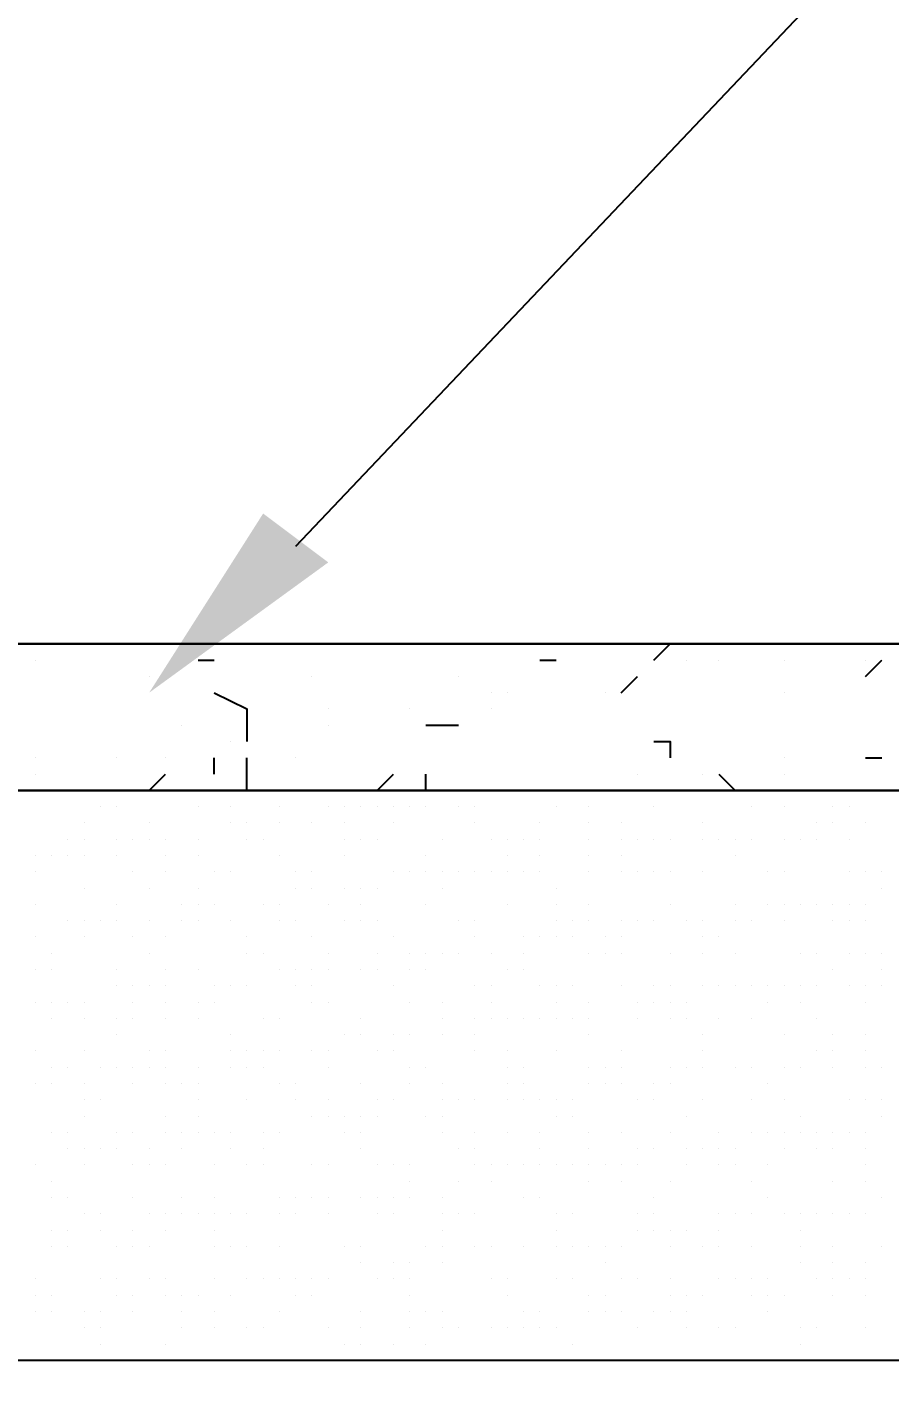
# Model space of a CAD drawing. Header units: metres. Extents: x -941 to 1333, y -28 to 1490.
# Drawn here: x 1025.864 to 1026.605, y 404.754 to 405.917 of the extents above; entities that cross this region are included whole.
import ezdxf

# ---------------------------------------------------------------- set-up
doc = ezdxf.new("R2010")
doc.units = ezdxf.units.M
doc.layers.add('BLK_6_HT_OF_BLDG', color=5, linetype='Continuous')
doc.styles.add('style2A', font='swissc.ttf')
doc.dimstyles.get("Standard").update_dxf_attribs({"dimtxt": 0.4, "dimasz": 0.18, "dimexe": 0.18, "dimexo": 0.0625, "dimgap": 0, "dimtad": 0, "dimzin": 0, "dimdsep": 46, "dimtxsty": 'style2A', "dimcen": 0.09, "dimse1": 1, "dimse2": 1, "dimadec": 0, "dimazin": 0, "dimtfac": 1, "dimtofl": 0, "dimtmove": 0, "dimatfit": 3, "dimfxl": 0, "dimtolj": 1, "dimtzin": 0, "dimarcsym": 0})

# ---------------------------------------------------------------- blocks, each defined once
blk = doc.blocks.new('*D884')
at = {"layer": 'BLK_6_HT_OF_BLDG', "color": 0, "lineweight": -2}
for p, q in [((1025.7971, 418.3175), (1025.7971, 412.4705)), ((1025.7971, 405.5677), (1025.7971, 411.4147))]:
    blk.add_line(p, q, dxfattribs=at)
at = {"layer": 'BLK_6_HT_OF_BLDG', "color": 0}
for points in [[(1025.7671, 418.3175), (1025.8271, 418.3175), (1025.7971, 418.4975)], [(1025.7671, 405.5677), (1025.8271, 405.5677), (1025.7971, 405.3877)]]:
    blk.add_solid(points, dxfattribs=at)
at = {"layer": 'Defpoints', "color": 0}
for p in [(1025.7171, 418.4975), (1025.7171, 405.3877), (1025.7971, 405.3877)]:
    blk.add_point(p, dxfattribs=at)
at = {"layer": 'BLK_6_HT_OF_BLDG', "color": 0, "insert": (1025.7971, 411.9426), "char_height": 0.4, "attachment_point": 5, "rotation": 90, "style": 'style2A'}
blk.add_mtext('\\A1;13.11', dxfattribs=at)

msp = doc.modelspace()

# ---------------------------------------------------------------- linework, layer by layer
at = {"lineweight": 25}
for points in [[(1027.86951, 404.5491), (1027.86951, 404.77272), (1027.86951, 405.38769), (1027.86951, 406.38001), (1028.09313, 406.38001), (1028.09313, 405.38769), (1028.09313, 404.77272), (1023.32718, 404.77272), (1023.32718, 405.38769), (1023.32718, 406.38001), (1023.32718, 417.58908)], [(1026.09451, 405.47154), (1027.67384, 407.13474), (1028.51242, 407.13474)], [(1023.32718, 405.38769), (1028.09313, 405.38769), (1023.5508, 405.38769), (1023.5508, 405.2619), (1027.86951, 405.2619), (1023.5508, 405.2619)], [(1025.88486, 405.38769), (1025.88486, 405.38769)], [(1026.31813, 405.38769), (1026.31813, 405.38769)], [(1026.40199, 405.37371), (1026.41596, 405.38769)], [(1025.87089, 405.37371), (1025.87089, 405.37371)], [(1026.01065, 405.37371), (1026.02463, 405.37371)], [(1026.30415, 405.37371), (1026.31813, 405.37371)], [(1026.42994, 405.37371), (1026.42994, 405.37371)], [(1026.45789, 405.37371), (1026.45789, 405.37371)], [(1026.5138, 405.37371), (1026.5138, 405.37371)], [(1026.5138, 405.37371), (1026.5138, 405.37371)], [(1026.58368, 405.35973), (1026.59766, 405.37371)], [(1026.58368, 405.37371), (1026.58368, 405.37371)], [(1026.59766, 405.37371), (1026.59766, 405.37371)], [(1025.96872, 405.35973), (1025.96872, 405.35973)], [(1026.10848, 405.35973), (1026.10848, 405.35973)], [(1026.23427, 405.35973), (1026.23427, 405.35973)], [(1026.37404, 405.34576), (1026.38801, 405.35973)], [(1026.38801, 405.35973), (1026.38801, 405.35973)], [(1026.02463, 405.34576), (1026.05258, 405.33178), (1026.05258, 405.30383)], [(1026.26222, 405.34576), (1026.26222, 405.34576)], [(1026.2762, 405.34576), (1026.2762, 405.34576)], [(1026.36006, 405.34576), (1026.36006, 405.34576)], [(1026.37404, 405.34576), (1026.37404, 405.34576)], [(1026.5138, 405.34576), (1026.5138, 405.34576)], [(1026.12246, 405.33178), (1026.12246, 405.33178)], [(1026.19234, 405.33178), (1026.19234, 405.33178)], [(1026.26222, 405.33178), (1026.26222, 405.33178)], [(1025.99667, 405.3178), (1025.99667, 405.3178)], [(1026.12246, 405.3178), (1026.12246, 405.3178)], [(1026.20632, 405.3178), (1026.23427, 405.3178)], [(1026.0386, 405.30383), (1026.0386, 405.30383)], [(1026.40199, 405.30383), (1026.41596, 405.30383), (1026.41596, 405.28985)], [(1025.87089, 405.28985), (1025.87089, 405.28985)], [(1025.87089, 405.28985), (1025.87089, 405.28985)], [(1025.94077, 405.28985), (1025.94077, 405.28985)], [(1025.9827, 405.28985), (1025.9827, 405.28985)], [(1026.02463, 405.27587), (1026.02463, 405.28985)], [(1026.05258, 405.2619), (1026.05258, 405.28985)], [(1026.09451, 405.28985), (1026.09451, 405.28985)], [(1026.5138, 405.28985), (1026.5138, 405.28985)], [(1026.58368, 405.28985), (1026.59766, 405.28985)], [(1025.87089, 405.27587), (1025.87089, 405.27587)], [(1025.94077, 405.2619), (1025.96872, 405.2619), (1025.9827, 405.27587)], [(1026.16439, 405.2619), (1026.17837, 405.27587)], [(1026.20632, 405.2619), (1026.20632, 405.27587)], [(1026.38801, 405.27587), (1026.38801, 405.27587)], [(1026.44392, 405.27587), (1026.44392, 405.27587)], [(1026.45789, 405.27587), (1026.47187, 405.2619)], [(1026.5138, 405.27587), (1026.5138, 405.27587)], [(1025.87089, 405.2619), (1025.87089, 405.2619)], [(1025.94077, 405.2619), (1025.94077, 405.2619)], [(1025.99667, 405.2619), (1025.99667, 405.2619)], [(1026.01065, 405.2619), (1026.01065, 405.2619)], [(1026.06655, 405.2619), (1026.06655, 405.2619)], [(1026.13644, 405.2619), (1026.13644, 405.2619)], [(1026.20632, 405.2619), (1026.20632, 405.2619)], [(1026.2203, 405.2619), (1026.2203, 405.2619)], [(1026.24825, 405.2619), (1026.24825, 405.2619)], [(1026.26222, 405.2619), (1026.26222, 405.2619)], [(1026.2762, 405.2619), (1026.2762, 405.2619)], [(1026.2762, 405.2619), (1026.2762, 405.2619)], [(1026.34608, 405.2619), (1026.34608, 405.2619)], [(1026.41596, 405.2619), (1026.41596, 405.2619)], [(1026.42994, 405.2619), (1026.42994, 405.2619)], [(1026.52778, 405.2619), (1026.52778, 405.2619)], [(1025.92679, 405.24792), (1025.92679, 405.24792)], [(1025.92679, 405.24792), (1025.92679, 405.24792)], [(1025.94077, 405.24792), (1025.94077, 405.24792)], [(1026.01065, 405.24792), (1026.01065, 405.24792)], [(1026.0386, 405.24792), (1026.0386, 405.24792)], [(1026.08053, 405.24792), (1026.08053, 405.24792)], [(1026.12246, 405.24792), (1026.12246, 405.24792)], [(1026.13644, 405.24792), (1026.13644, 405.24792)], [(1026.15041, 405.24792), (1026.15041, 405.24792)], [(1026.16439, 405.24792), (1026.16439, 405.24792)], [(1026.17837, 405.24792), (1026.17837, 405.24792)], [(1026.19234, 405.24792), (1026.19234, 405.24792)], [(1026.20632, 405.24792), (1026.20632, 405.24792)], [(1026.23427, 405.24792), (1026.23427, 405.24792)], [(1026.24825, 405.24792), (1026.24825, 405.24792)], [(1026.31813, 405.24792), (1026.31813, 405.24792)], [(1026.34608, 405.24792), (1026.34608, 405.24792)], [(1026.40199, 405.24792), (1026.40199, 405.24792)], [(1026.48585, 405.24792), (1026.48585, 405.24792)], [(1026.5138, 405.24792), (1026.5138, 405.24792)], [(1026.55573, 405.24792), (1026.55573, 405.24792)], [(1026.56971, 405.24792), (1026.56971, 405.24792)], [(1025.91281, 405.23395), (1025.91281, 405.23395)], [(1025.96872, 405.23395), (1025.96872, 405.23395)], [(1026.0386, 405.23395), (1026.0386, 405.23395)], [(1026.0386, 405.23395), (1026.0386, 405.23395)], [(1026.05258, 405.23395), (1026.05258, 405.23395)], [(1026.08053, 405.23395), (1026.08053, 405.23395)], [(1026.10848, 405.23395), (1026.10848, 405.23395)], [(1026.10848, 405.23395), (1026.10848, 405.23395)], [(1026.13644, 405.23395), (1026.13644, 405.23395)], [(1026.17837, 405.23395), (1026.17837, 405.23395)], [(1026.24825, 405.23395), (1026.24825, 405.23395)], [(1026.30415, 405.23395), (1026.30415, 405.23395)], [(1026.34608, 405.23395), (1026.34608, 405.23395)], [(1026.37404, 405.23395), (1026.37404, 405.23395)], [(1026.44392, 405.23395), (1026.44392, 405.23395)], [(1026.44392, 405.23395), (1026.44392, 405.23395)], [(1026.54175, 405.23395), (1026.54175, 405.23395)], [(1026.54175, 405.23395), (1026.54175, 405.23395)], [(1026.55573, 405.23395), (1026.55573, 405.23395)], [(1026.55573, 405.23395), (1026.55573, 405.23395)], [(1026.58368, 405.23395), (1026.58368, 405.23395)], [(1025.89884, 405.21997), (1025.89884, 405.21997)], [(1025.91281, 405.21997), (1025.91281, 405.21997)], [(1025.94077, 405.21997), (1025.94077, 405.21997)], [(1025.95474, 405.21997), (1025.95474, 405.21997)], [(1025.96872, 405.21997), (1025.96872, 405.21997)], [(1025.9827, 405.21997), (1025.9827, 405.21997)], [(1025.9827, 405.21997), (1025.9827, 405.21997)], [(1026.01065, 405.21997), (1026.01065, 405.21997)], [(1026.05258, 405.21997), (1026.05258, 405.21997)], [(1026.06655, 405.21997), (1026.06655, 405.21997)], [(1026.06655, 405.21997), (1026.06655, 405.21997)], [(1026.13644, 405.21997), (1026.13644, 405.21997)], [(1026.15041, 405.21997), (1026.15041, 405.21997)], [(1026.16439, 405.21997), (1026.16439, 405.21997)], [(1026.2203, 405.21997), (1026.2203, 405.21997)], [(1026.26222, 405.21997), (1026.26222, 405.21997)], [(1026.2762, 405.21997), (1026.2762, 405.21997)], [(1026.29018, 405.21997), (1026.29018, 405.21997)], [(1026.30415, 405.21997), (1026.30415, 405.21997)], [(1026.34608, 405.21997), (1026.34608, 405.21997)], [(1026.37404, 405.21997), (1026.37404, 405.21997)], [(1026.37404, 405.21997), (1026.37404, 405.21997)], [(1026.38801, 405.21997), (1026.38801, 405.21997)], [(1026.40199, 405.21997), (1026.40199, 405.21997)], [(1026.41596, 405.21997), (1026.41596, 405.21997)], [(1026.41596, 405.21997), (1026.41596, 405.21997)], [(1026.44392, 405.21997), (1026.44392, 405.21997)], [(1026.45789, 405.21997), (1026.45789, 405.21997)], [(1026.47187, 405.21997), (1026.47187, 405.21997)], [(1026.47187, 405.21997), (1026.47187, 405.21997)], [(1026.47187, 405.21997), (1026.47187, 405.21997)], [(1026.48585, 405.21997), (1026.48585, 405.21997)], [(1026.5138, 405.21997), (1026.5138, 405.21997)], [(1026.52778, 405.21997), (1026.52778, 405.21997)], [(1026.54175, 405.21997), (1026.54175, 405.21997)], [(1026.54175, 405.21997), (1026.54175, 405.21997)], [(1026.56971, 405.21997), (1026.56971, 405.21997)], [(1025.87089, 405.20599), (1025.87089, 405.20599)], [(1025.87089, 405.20599), (1025.87089, 405.20599)], [(1025.88486, 405.20599), (1025.88486, 405.20599)], [(1025.89884, 405.20599), (1025.89884, 405.20599)], [(1025.91281, 405.20599), (1025.91281, 405.20599)], [(1025.94077, 405.20599), (1025.94077, 405.20599)], [(1025.9827, 405.20599), (1025.9827, 405.20599)], [(1026.01065, 405.20599), (1026.01065, 405.20599)], [(1026.08053, 405.20599), (1026.08053, 405.20599)], [(1026.13644, 405.20599), (1026.13644, 405.20599)], [(1026.20632, 405.20599), (1026.20632, 405.20599)], [(1026.2762, 405.20599), (1026.2762, 405.20599)], [(1026.30415, 405.20599), (1026.30415, 405.20599)], [(1026.34608, 405.20599), (1026.34608, 405.20599)], [(1026.37404, 405.20599), (1026.37404, 405.20599)], [(1026.47187, 405.20599), (1026.47187, 405.20599)], [(1025.87089, 405.19202), (1025.87089, 405.19202)], [(1025.95474, 405.19202), (1025.95474, 405.19202)], [(1025.9827, 405.19202), (1025.9827, 405.19202)], [(1026.02463, 405.19202), (1026.02463, 405.19202)], [(1026.0386, 405.19202), (1026.0386, 405.19202)], [(1026.09451, 405.19202), (1026.09451, 405.19202)], [(1026.10848, 405.19202), (1026.10848, 405.19202)], [(1026.10848, 405.19202), (1026.10848, 405.19202)], [(1026.17837, 405.19202), (1026.17837, 405.19202)], [(1026.19234, 405.19202), (1026.19234, 405.19202)], [(1026.19234, 405.19202), (1026.19234, 405.19202)], [(1026.20632, 405.19202), (1026.20632, 405.19202)], [(1026.2203, 405.19202), (1026.2203, 405.19202)], [(1026.23427, 405.19202), (1026.23427, 405.19202)], [(1026.24825, 405.19202), (1026.24825, 405.19202)], [(1026.26222, 405.19202), (1026.26222, 405.19202)], [(1026.2762, 405.19202), (1026.2762, 405.19202)], [(1026.29018, 405.19202), (1026.29018, 405.19202)], [(1026.29018, 405.19202), (1026.29018, 405.19202)], [(1026.30415, 405.19202), (1026.30415, 405.19202)], [(1026.34608, 405.19202), (1026.34608, 405.19202)], [(1026.37404, 405.19202), (1026.37404, 405.19202)], [(1026.38801, 405.19202), (1026.38801, 405.19202)], [(1026.40199, 405.19202), (1026.40199, 405.19202)], [(1026.41596, 405.19202), (1026.41596, 405.19202)], [(1026.44392, 405.19202), (1026.44392, 405.19202)], [(1026.49982, 405.19202), (1026.49982, 405.19202)], [(1026.49982, 405.19202), (1026.49982, 405.19202)], [(1026.5138, 405.19202), (1026.5138, 405.19202)], [(1026.56971, 405.19202), (1026.56971, 405.19202)], [(1026.58368, 405.19202), (1026.58368, 405.19202)], [(1026.59766, 405.19202), (1026.59766, 405.19202)], [(1025.91281, 405.17804), (1025.91281, 405.17804)], [(1025.91281, 405.17804), (1025.91281, 405.17804)], [(1025.96872, 405.17804), (1025.96872, 405.17804)], [(1026.01065, 405.17804), (1026.01065, 405.17804)], [(1026.09451, 405.17804), (1026.09451, 405.17804)], [(1026.10848, 405.17804), (1026.10848, 405.17804)], [(1026.13644, 405.17804), (1026.13644, 405.17804)], [(1026.15041, 405.17804), (1026.15041, 405.17804)], [(1026.16439, 405.17804), (1026.16439, 405.17804)], [(1026.2203, 405.17804), (1026.2203, 405.17804)], [(1026.31813, 405.17804), (1026.31813, 405.17804)], [(1026.59766, 405.17804), (1026.59766, 405.17804)], [(1025.87089, 405.16406), (1025.87089, 405.16406)], [(1025.94077, 405.16406), (1025.94077, 405.16406)], [(1025.99667, 405.16406), (1025.99667, 405.16406)], [(1026.01065, 405.16406), (1026.01065, 405.16406)], [(1026.01065, 405.16406), (1026.01065, 405.16406)], [(1026.02463, 405.16406), (1026.02463, 405.16406)], [(1026.06655, 405.16406), (1026.06655, 405.16406)], [(1026.08053, 405.16406), (1026.08053, 405.16406)], [(1026.08053, 405.16406), (1026.08053, 405.16406)], [(1026.12246, 405.16406), (1026.12246, 405.16406)], [(1026.15041, 405.16406), (1026.15041, 405.16406)], [(1026.20632, 405.16406), (1026.20632, 405.16406)], [(1026.2762, 405.16406), (1026.2762, 405.16406)], [(1026.31813, 405.16406), (1026.31813, 405.16406)], [(1026.34608, 405.16406), (1026.34608, 405.16406)], [(1026.41596, 405.16406), (1026.41596, 405.16406)], [(1026.41596, 405.16406), (1026.41596, 405.16406)], [(1026.47187, 405.16406), (1026.47187, 405.16406)], [(1026.47187, 405.16406), (1026.47187, 405.16406)], [(1026.49982, 405.16406), (1026.49982, 405.16406)], [(1026.5138, 405.16406), (1026.5138, 405.16406)], [(1026.52778, 405.16406), (1026.52778, 405.16406)], [(1026.52778, 405.16406), (1026.52778, 405.16406)], [(1026.54175, 405.16406), (1026.54175, 405.16406)], [(1026.55573, 405.16406), (1026.55573, 405.16406)], [(1026.56971, 405.16406), (1026.56971, 405.16406)], [(1026.58368, 405.16406), (1026.58368, 405.16406)], [(1025.89884, 405.15009), (1025.89884, 405.15009)], [(1025.91281, 405.15009), (1025.91281, 405.15009)], [(1025.92679, 405.15009), (1025.92679, 405.15009)], [(1025.92679, 405.15009), (1025.92679, 405.15009)], [(1025.94077, 405.15009), (1025.94077, 405.15009)], [(1025.94077, 405.15009), (1025.94077, 405.15009)], [(1025.96872, 405.15009), (1025.96872, 405.15009)], [(1025.99667, 405.15009), (1025.99667, 405.15009)], [(1026.01065, 405.15009), (1026.01065, 405.15009)], [(1026.0386, 405.15009), (1026.0386, 405.15009)], [(1026.08053, 405.15009), (1026.08053, 405.15009)], [(1026.09451, 405.15009), (1026.09451, 405.15009)], [(1026.13644, 405.15009), (1026.13644, 405.15009)], [(1026.15041, 405.15009), (1026.15041, 405.15009)], [(1026.16439, 405.15009), (1026.16439, 405.15009)], [(1026.23427, 405.15009), (1026.23427, 405.15009)], [(1026.24825, 405.15009), (1026.24825, 405.15009)], [(1026.24825, 405.15009), (1026.24825, 405.15009)], [(1026.31813, 405.15009), (1026.31813, 405.15009)], [(1026.33211, 405.15009), (1026.33211, 405.15009)], [(1026.34608, 405.15009), (1026.34608, 405.15009)], [(1026.37404, 405.15009), (1026.37404, 405.15009)], [(1026.38801, 405.15009), (1026.38801, 405.15009)], [(1026.40199, 405.15009), (1026.40199, 405.15009)], [(1026.40199, 405.15009), (1026.40199, 405.15009)], [(1026.42994, 405.15009), (1026.42994, 405.15009)], [(1026.44392, 405.15009), (1026.44392, 405.15009)], [(1026.44392, 405.15009), (1026.44392, 405.15009)], [(1026.47187, 405.15009), (1026.47187, 405.15009)], [(1026.48585, 405.15009), (1026.48585, 405.15009)], [(1026.5138, 405.15009), (1026.5138, 405.15009)], [(1026.55573, 405.15009), (1026.55573, 405.15009)], [(1026.56971, 405.15009), (1026.56971, 405.15009)], [(1026.58368, 405.15009), (1026.58368, 405.15009)], [(1025.87089, 405.13611), (1025.87089, 405.13611)], [(1025.91281, 405.13611), (1025.91281, 405.13611)], [(1025.95474, 405.13611), (1025.95474, 405.13611)], [(1025.9827, 405.13611), (1025.9827, 405.13611)], [(1026.05258, 405.13611), (1026.05258, 405.13611)], [(1026.10848, 405.13611), (1026.10848, 405.13611)], [(1026.17837, 405.13611), (1026.17837, 405.13611)], [(1026.24825, 405.13611), (1026.24825, 405.13611)], [(1026.29018, 405.13611), (1026.29018, 405.13611)], [(1026.30415, 405.13611), (1026.30415, 405.13611)], [(1026.31813, 405.13611), (1026.31813, 405.13611)], [(1026.33211, 405.13611), (1026.33211, 405.13611)], [(1026.36006, 405.13611), (1026.36006, 405.13611)], [(1026.37404, 405.13611), (1026.37404, 405.13611)], [(1026.44392, 405.13611), (1026.44392, 405.13611)], [(1026.45789, 405.13611), (1026.45789, 405.13611)], [(1025.88486, 405.12213), (1025.88486, 405.12213)], [(1025.96872, 405.12213), (1025.96872, 405.12213)], [(1025.96872, 405.12213), (1025.96872, 405.12213)], [(1026.05258, 405.12213), (1026.05258, 405.12213)], [(1026.06655, 405.12213), (1026.06655, 405.12213)], [(1026.12246, 405.12213), (1026.12246, 405.12213)], [(1026.16439, 405.12213), (1026.16439, 405.12213)], [(1026.16439, 405.12213), (1026.16439, 405.12213)], [(1026.19234, 405.12213), (1026.19234, 405.12213)], [(1026.20632, 405.12213), (1026.20632, 405.12213)], [(1026.2203, 405.12213), (1026.2203, 405.12213)], [(1026.23427, 405.12213), (1026.23427, 405.12213)], [(1026.26222, 405.12213), (1026.26222, 405.12213)], [(1026.26222, 405.12213), (1026.26222, 405.12213)], [(1026.29018, 405.12213), (1026.29018, 405.12213)], [(1026.34608, 405.12213), (1026.34608, 405.12213)], [(1026.36006, 405.12213), (1026.36006, 405.12213)], [(1026.37404, 405.12213), (1026.37404, 405.12213)], [(1026.41596, 405.12213), (1026.41596, 405.12213)], [(1026.44392, 405.12213), (1026.44392, 405.12213)], [(1026.47187, 405.12213), (1026.47187, 405.12213)], [(1026.47187, 405.12213), (1026.47187, 405.12213)], [(1026.52778, 405.12213), (1026.52778, 405.12213)], [(1026.54175, 405.12213), (1026.54175, 405.12213)], [(1026.56971, 405.12213), (1026.56971, 405.12213)], [(1026.58368, 405.12213), (1026.58368, 405.12213)], [(1026.59766, 405.12213), (1026.59766, 405.12213)], [(1025.87089, 405.10816), (1025.87089, 405.10816)], [(1025.88486, 405.10816), (1025.88486, 405.10816)], [(1025.94077, 405.10816), (1025.94077, 405.10816)], [(1025.9827, 405.10816), (1025.9827, 405.10816)], [(1026.01065, 405.10816), (1026.01065, 405.10816)], [(1026.08053, 405.10816), (1026.08053, 405.10816)], [(1026.09451, 405.10816), (1026.09451, 405.10816)], [(1026.09451, 405.10816), (1026.09451, 405.10816)], [(1026.10848, 405.10816), (1026.10848, 405.10816)], [(1026.12246, 405.10816), (1026.12246, 405.10816)], [(1026.15041, 405.10816), (1026.15041, 405.10816)], [(1026.16439, 405.10816), (1026.16439, 405.10816)], [(1026.19234, 405.10816), (1026.19234, 405.10816)], [(1026.20632, 405.10816), (1026.20632, 405.10816)], [(1026.2762, 405.10816), (1026.2762, 405.10816)], [(1026.29018, 405.10816), (1026.29018, 405.10816)], [(1026.55573, 405.10816), (1026.55573, 405.10816)], [(1026.59766, 405.10816), (1026.59766, 405.10816)], [(1025.94077, 405.09418), (1025.94077, 405.09418)], [(1025.95474, 405.09418), (1025.95474, 405.09418)], [(1025.96872, 405.09418), (1025.96872, 405.09418)], [(1025.9827, 405.09418), (1025.9827, 405.09418)], [(1026.02463, 405.09418), (1026.02463, 405.09418)], [(1026.02463, 405.09418), (1026.02463, 405.09418)], [(1026.0386, 405.09418), (1026.0386, 405.09418)], [(1026.05258, 405.09418), (1026.05258, 405.09418)], [(1026.05258, 405.09418), (1026.05258, 405.09418)], [(1026.09451, 405.09418), (1026.09451, 405.09418)], [(1026.09451, 405.09418), (1026.09451, 405.09418)], [(1026.10848, 405.09418), (1026.10848, 405.09418)], [(1026.17837, 405.09418), (1026.17837, 405.09418)], [(1026.17837, 405.09418), (1026.17837, 405.09418)], [(1026.24825, 405.09418), (1026.24825, 405.09418)], [(1026.26222, 405.09418), (1026.26222, 405.09418)], [(1026.30415, 405.09418), (1026.30415, 405.09418)], [(1026.31813, 405.09418), (1026.31813, 405.09418)], [(1026.33211, 405.09418), (1026.33211, 405.09418)], [(1026.37404, 405.09418), (1026.37404, 405.09418)], [(1026.40199, 405.09418), (1026.40199, 405.09418)], [(1026.41596, 405.09418), (1026.41596, 405.09418)], [(1026.44392, 405.09418), (1026.44392, 405.09418)], [(1026.45789, 405.09418), (1026.45789, 405.09418)], [(1026.47187, 405.09418), (1026.47187, 405.09418)], [(1026.48585, 405.09418), (1026.48585, 405.09418)], [(1026.49982, 405.09418), (1026.49982, 405.09418)], [(1026.49982, 405.09418), (1026.49982, 405.09418)], [(1026.5138, 405.09418), (1026.5138, 405.09418)], [(1026.52778, 405.09418), (1026.52778, 405.09418)], [(1026.54175, 405.09418), (1026.54175, 405.09418)], [(1026.56971, 405.09418), (1026.56971, 405.09418)], [(1026.58368, 405.09418), (1026.58368, 405.09418)], [(1026.59766, 405.09418), (1026.59766, 405.09418)], [(1025.87089, 405.0802), (1025.87089, 405.0802)], [(1025.88486, 405.0802), (1025.88486, 405.0802)], [(1025.89884, 405.0802), (1025.89884, 405.0802)], [(1025.91281, 405.0802), (1025.91281, 405.0802)], [(1025.91281, 405.0802), (1025.91281, 405.0802)], [(1025.91281, 405.0802), (1025.91281, 405.0802)], [(1025.95474, 405.0802), (1025.95474, 405.0802)], [(1025.9827, 405.0802), (1025.9827, 405.0802)], [(1026.01065, 405.0802), (1026.01065, 405.0802)], [(1026.02463, 405.0802), (1026.02463, 405.0802)], [(1026.10848, 405.0802), (1026.10848, 405.0802)], [(1026.12246, 405.0802), (1026.12246, 405.0802)], [(1026.19234, 405.0802), (1026.19234, 405.0802)], [(1026.2203, 405.0802), (1026.2203, 405.0802)], [(1026.26222, 405.0802), (1026.26222, 405.0802)], [(1026.31813, 405.0802), (1026.31813, 405.0802)], [(1026.34608, 405.0802), (1026.34608, 405.0802)], [(1026.34608, 405.0802), (1026.34608, 405.0802)], [(1026.38801, 405.0802), (1026.38801, 405.0802)], [(1026.40199, 405.0802), (1026.40199, 405.0802)], [(1026.41596, 405.0802), (1026.41596, 405.0802)], [(1026.41596, 405.0802), (1026.41596, 405.0802)], [(1026.42994, 405.0802), (1026.42994, 405.0802)], [(1026.49982, 405.0802), (1026.49982, 405.0802)], [(1026.52778, 405.0802), (1026.52778, 405.0802)], [(1026.58368, 405.0802), (1026.58368, 405.0802)], [(1025.88486, 405.06623), (1025.88486, 405.06623)], [(1025.91281, 405.06623), (1025.91281, 405.06623)], [(1025.94077, 405.06623), (1025.94077, 405.06623)], [(1025.95474, 405.06623), (1025.95474, 405.06623)], [(1025.9827, 405.06623), (1025.9827, 405.06623)], [(1026.01065, 405.06623), (1026.01065, 405.06623)], [(1026.06655, 405.06623), (1026.06655, 405.06623)], [(1026.08053, 405.06623), (1026.08053, 405.06623)], [(1026.15041, 405.06623), (1026.15041, 405.06623)], [(1026.15041, 405.06623), (1026.15041, 405.06623)], [(1026.2203, 405.06623), (1026.2203, 405.06623)], [(1026.2203, 405.06623), (1026.2203, 405.06623)], [(1026.24825, 405.06623), (1026.24825, 405.06623)], [(1026.26222, 405.06623), (1026.26222, 405.06623)], [(1026.2762, 405.06623), (1026.2762, 405.06623)], [(1026.29018, 405.06623), (1026.29018, 405.06623)], [(1026.30415, 405.06623), (1026.30415, 405.06623)], [(1026.31813, 405.06623), (1026.31813, 405.06623)], [(1026.33211, 405.06623), (1026.33211, 405.06623)], [(1026.34608, 405.06623), (1026.34608, 405.06623)], [(1026.38801, 405.06623), (1026.38801, 405.06623)], [(1026.41596, 405.06623), (1026.41596, 405.06623)], [(1026.42994, 405.06623), (1026.42994, 405.06623)], [(1026.45789, 405.06623), (1026.45789, 405.06623)], [(1026.48585, 405.06623), (1026.48585, 405.06623)], [(1026.54175, 405.06623), (1026.54175, 405.06623)], [(1026.54175, 405.06623), (1026.54175, 405.06623)], [(1025.94077, 405.05225), (1025.94077, 405.05225)], [(1026.0386, 405.05225), (1026.0386, 405.05225)], [(1026.13644, 405.05225), (1026.13644, 405.05225)], [(1026.15041, 405.05225), (1026.15041, 405.05225)], [(1026.15041, 405.05225), (1026.15041, 405.05225)], [(1026.17837, 405.05225), (1026.17837, 405.05225)], [(1026.19234, 405.05225), (1026.19234, 405.05225)], [(1026.2203, 405.05225), (1026.2203, 405.05225)], [(1026.24825, 405.05225), (1026.24825, 405.05225)], [(1026.34608, 405.05225), (1026.34608, 405.05225)], [(1026.44392, 405.05225), (1026.44392, 405.05225)], [(1026.5138, 405.05225), (1026.5138, 405.05225)], [(1026.55573, 405.05225), (1026.55573, 405.05225)], [(1026.58368, 405.05225), (1026.58368, 405.05225)], [(1025.87089, 405.03828), (1025.87089, 405.03828)], [(1025.91281, 405.03828), (1025.91281, 405.03828)], [(1025.96872, 405.03828), (1025.96872, 405.03828)], [(1025.9827, 405.03828), (1025.9827, 405.03828)], [(1026.0386, 405.03828), (1026.0386, 405.03828)], [(1026.05258, 405.03828), (1026.05258, 405.03828)], [(1026.05258, 405.03828), (1026.05258, 405.03828)], [(1026.06655, 405.03828), (1026.06655, 405.03828)], [(1026.08053, 405.03828), (1026.08053, 405.03828)], [(1026.10848, 405.03828), (1026.10848, 405.03828)], [(1026.10848, 405.03828), (1026.10848, 405.03828)], [(1026.12246, 405.03828), (1026.12246, 405.03828)], [(1026.16439, 405.03828), (1026.16439, 405.03828)], [(1026.17837, 405.03828), (1026.17837, 405.03828)], [(1026.24825, 405.03828), (1026.24825, 405.03828)], [(1026.2762, 405.03828), (1026.2762, 405.03828)], [(1026.31813, 405.03828), (1026.31813, 405.03828)], [(1026.37404, 405.03828), (1026.37404, 405.03828)], [(1026.44392, 405.03828), (1026.44392, 405.03828)], [(1026.54175, 405.03828), (1026.54175, 405.03828)], [(1026.55573, 405.03828), (1026.55573, 405.03828)], [(1026.58368, 405.03828), (1026.58368, 405.03828)], [(1025.88486, 405.0243), (1025.88486, 405.0243)], [(1025.89884, 405.0243), (1025.89884, 405.0243)], [(1025.92679, 405.0243), (1025.92679, 405.0243)], [(1025.94077, 405.0243), (1025.94077, 405.0243)], [(1025.95474, 405.0243), (1025.95474, 405.0243)], [(1025.96872, 405.0243), (1025.96872, 405.0243)], [(1025.9827, 405.0243), (1025.9827, 405.0243)], [(1026.01065, 405.0243), (1026.01065, 405.0243)], [(1026.0386, 405.0243), (1026.0386, 405.0243)], [(1026.05258, 405.0243), (1026.05258, 405.0243)], [(1026.06655, 405.0243), (1026.06655, 405.0243)], [(1026.12246, 405.0243), (1026.12246, 405.0243)], [(1026.19234, 405.0243), (1026.19234, 405.0243)], [(1026.20632, 405.0243), (1026.20632, 405.0243)], [(1026.2762, 405.0243), (1026.2762, 405.0243)], [(1026.2762, 405.0243), (1026.2762, 405.0243)], [(1026.29018, 405.0243), (1026.29018, 405.0243)], [(1026.34608, 405.0243), (1026.34608, 405.0243)], [(1026.36006, 405.0243), (1026.36006, 405.0243)], [(1026.37404, 405.0243), (1026.37404, 405.0243)], [(1026.41596, 405.0243), (1026.41596, 405.0243)], [(1026.41596, 405.0243), (1026.41596, 405.0243)], [(1026.42994, 405.0243), (1026.42994, 405.0243)], [(1026.44392, 405.0243), (1026.44392, 405.0243)], [(1026.44392, 405.0243), (1026.44392, 405.0243)], [(1026.47187, 405.0243), (1026.47187, 405.0243)], [(1026.47187, 405.0243), (1026.47187, 405.0243)], [(1026.48585, 405.0243), (1026.48585, 405.0243)], [(1026.48585, 405.0243), (1026.48585, 405.0243)], [(1026.5138, 405.0243), (1026.5138, 405.0243)], [(1026.5138, 405.0243), (1026.5138, 405.0243)], [(1026.52778, 405.0243), (1026.52778, 405.0243)], [(1026.55573, 405.0243), (1026.55573, 405.0243)], [(1026.58368, 405.0243), (1026.58368, 405.0243)], [(1026.59766, 405.0243), (1026.59766, 405.0243)], [(1026.59766, 405.0243), (1026.59766, 405.0243)], [(1025.87089, 405.01032), (1025.87089, 405.01032)], [(1025.88486, 405.01032), (1025.88486, 405.01032)], [(1025.88486, 405.01032), (1025.88486, 405.01032)], [(1025.91281, 405.01032), (1025.91281, 405.01032)], [(1025.95474, 405.01032), (1025.95474, 405.01032)], [(1025.9827, 405.01032), (1025.9827, 405.01032)], [(1025.99667, 405.01032), (1025.99667, 405.01032)], [(1026.01065, 405.01032), (1026.01065, 405.01032)], [(1026.08053, 405.01032), (1026.08053, 405.01032)], [(1026.09451, 405.01032), (1026.09451, 405.01032)], [(1026.15041, 405.01032), (1026.15041, 405.01032)], [(1026.19234, 405.01032), (1026.19234, 405.01032)], [(1026.2203, 405.01032), (1026.2203, 405.01032)], [(1026.2762, 405.01032), (1026.2762, 405.01032)], [(1026.29018, 405.01032), (1026.29018, 405.01032)], [(1026.34608, 405.01032), (1026.34608, 405.01032)], [(1026.36006, 405.01032), (1026.36006, 405.01032)], [(1026.37404, 405.01032), (1026.37404, 405.01032)], [(1026.40199, 405.01032), (1026.40199, 405.01032)], [(1026.41596, 405.01032), (1026.41596, 405.01032)], [(1026.49982, 405.01032), (1026.49982, 405.01032)], [(1025.91281, 404.99635), (1025.91281, 404.99635)], [(1025.92679, 404.99635), (1025.92679, 404.99635)], [(1026.01065, 404.99635), (1026.01065, 404.99635)], [(1026.05258, 404.99635), (1026.05258, 404.99635)], [(1026.09451, 404.99635), (1026.09451, 404.99635)], [(1026.12246, 404.99635), (1026.12246, 404.99635)], [(1026.16439, 404.99635), (1026.16439, 404.99635)], [(1026.17837, 404.99635), (1026.17837, 404.99635)], [(1026.2203, 404.99635), (1026.2203, 404.99635)], [(1026.23427, 404.99635), (1026.23427, 404.99635)], [(1026.24825, 404.99635), (1026.24825, 404.99635)], [(1026.24825, 404.99635), (1026.24825, 404.99635)], [(1026.2762, 404.99635), (1026.2762, 404.99635)], [(1026.29018, 404.99635), (1026.29018, 404.99635)], [(1026.30415, 404.99635), (1026.30415, 404.99635)], [(1026.31813, 404.99635), (1026.31813, 404.99635)], [(1026.33211, 404.99635), (1026.33211, 404.99635)], [(1026.38801, 404.99635), (1026.38801, 404.99635)], [(1026.40199, 404.99635), (1026.40199, 404.99635)], [(1026.40199, 404.99635), (1026.40199, 404.99635)], [(1026.44392, 404.99635), (1026.44392, 404.99635)], [(1026.48585, 404.99635), (1026.48585, 404.99635)], [(1026.5138, 404.99635), (1026.5138, 404.99635)], [(1026.56971, 404.99635), (1026.56971, 404.99635)], [(1026.58368, 404.99635), (1026.58368, 404.99635)], [(1026.59766, 404.99635), (1026.59766, 404.99635)], [(1025.91281, 404.98237), (1025.91281, 404.98237)], [(1025.91281, 404.98237), (1025.91281, 404.98237)], [(1025.9827, 404.98237), (1025.9827, 404.98237)], [(1026.01065, 404.98237), (1026.01065, 404.98237)], [(1026.10848, 404.98237), (1026.10848, 404.98237)], [(1026.12246, 404.98237), (1026.12246, 404.98237)], [(1026.13644, 404.98237), (1026.13644, 404.98237)], [(1026.15041, 404.98237), (1026.15041, 404.98237)], [(1026.16439, 404.98237), (1026.16439, 404.98237)], [(1026.20632, 404.98237), (1026.20632, 404.98237)], [(1026.2203, 404.98237), (1026.2203, 404.98237)], [(1026.31813, 404.98237), (1026.31813, 404.98237)], [(1026.33211, 404.98237), (1026.33211, 404.98237)], [(1026.42994, 404.98237), (1026.42994, 404.98237)], [(1026.52778, 404.98237), (1026.52778, 404.98237)], [(1026.59766, 404.98237), (1026.59766, 404.98237)], [(1025.88486, 404.96839), (1025.88486, 404.96839)], [(1025.89884, 404.96839), (1025.89884, 404.96839)], [(1025.94077, 404.96839), (1025.94077, 404.96839)], [(1025.95474, 404.96839), (1025.95474, 404.96839)], [(1025.9827, 404.96839), (1025.9827, 404.96839)], [(1025.99667, 404.96839), (1025.99667, 404.96839)], [(1026.01065, 404.96839), (1026.01065, 404.96839)], [(1026.02463, 404.96839), (1026.02463, 404.96839)], [(1026.0386, 404.96839), (1026.0386, 404.96839)], [(1026.0386, 404.96839), (1026.0386, 404.96839)], [(1026.06655, 404.96839), (1026.06655, 404.96839)], [(1026.06655, 404.96839), (1026.06655, 404.96839)], [(1026.08053, 404.96839), (1026.08053, 404.96839)], [(1026.08053, 404.96839), (1026.08053, 404.96839)], [(1026.13644, 404.96839), (1026.13644, 404.96839)], [(1026.13644, 404.96839), (1026.13644, 404.96839)], [(1026.15041, 404.96839), (1026.15041, 404.96839)], [(1026.2203, 404.96839), (1026.2203, 404.96839)], [(1026.2203, 404.96839), (1026.2203, 404.96839)], [(1026.24825, 404.96839), (1026.24825, 404.96839)], [(1026.2762, 404.96839), (1026.2762, 404.96839)], [(1026.30415, 404.96839), (1026.30415, 404.96839)], [(1026.34608, 404.96839), (1026.34608, 404.96839)], [(1026.37404, 404.96839), (1026.37404, 404.96839)], [(1026.41596, 404.96839), (1026.41596, 404.96839)], [(1026.45789, 404.96839), (1026.45789, 404.96839)], [(1026.48585, 404.96839), (1026.48585, 404.96839)], [(1026.49982, 404.96839), (1026.49982, 404.96839)], [(1026.5138, 404.96839), (1026.5138, 404.96839)], [(1026.52778, 404.96839), (1026.52778, 404.96839)], [(1026.54175, 404.96839), (1026.54175, 404.96839)], [(1026.55573, 404.96839), (1026.55573, 404.96839)], [(1026.56971, 404.96839), (1026.56971, 404.96839)], [(1026.58368, 404.96839), (1026.58368, 404.96839)], [(1025.89884, 404.95442), (1025.89884, 404.95442)], [(1025.91281, 404.95442), (1025.91281, 404.95442)], [(1025.92679, 404.95442), (1025.92679, 404.95442)], [(1025.94077, 404.95442), (1025.94077, 404.95442)], [(1025.96872, 404.95442), (1025.96872, 404.95442)], [(1025.99667, 404.95442), (1025.99667, 404.95442)], [(1026.0386, 404.95442), (1026.0386, 404.95442)], [(1026.06655, 404.95442), (1026.06655, 404.95442)], [(1026.15041, 404.95442), (1026.15041, 404.95442)], [(1026.23427, 404.95442), (1026.23427, 404.95442)], [(1026.24825, 404.95442), (1026.24825, 404.95442)], [(1026.30415, 404.95442), (1026.30415, 404.95442)], [(1026.34608, 404.95442), (1026.34608, 404.95442)], [(1026.38801, 404.95442), (1026.38801, 404.95442)], [(1026.40199, 404.95442), (1026.40199, 404.95442)], [(1026.42994, 404.95442), (1026.42994, 404.95442)], [(1026.44392, 404.95442), (1026.44392, 404.95442)], [(1026.44392, 404.95442), (1026.44392, 404.95442)], [(1026.45789, 404.95442), (1026.45789, 404.95442)], [(1026.47187, 404.95442), (1026.47187, 404.95442)], [(1026.47187, 404.95442), (1026.47187, 404.95442)], [(1026.5138, 404.95442), (1026.5138, 404.95442)], [(1026.54175, 404.95442), (1026.54175, 404.95442)], [(1026.55573, 404.95442), (1026.55573, 404.95442)], [(1026.58368, 404.95442), (1026.58368, 404.95442)], [(1025.87089, 404.94044), (1025.87089, 404.94044)], [(1025.87089, 404.94044), (1025.87089, 404.94044)], [(1025.91281, 404.94044), (1025.91281, 404.94044)], [(1025.95474, 404.94044), (1025.95474, 404.94044)], [(1025.96872, 404.94044), (1025.96872, 404.94044)], [(1025.9827, 404.94044), (1025.9827, 404.94044)], [(1026.02463, 404.94044), (1026.02463, 404.94044)], [(1026.05258, 404.94044), (1026.05258, 404.94044)], [(1026.06655, 404.94044), (1026.06655, 404.94044)], [(1026.10848, 404.94044), (1026.10848, 404.94044)], [(1026.12246, 404.94044), (1026.12246, 404.94044)], [(1026.16439, 404.94044), (1026.16439, 404.94044)], [(1026.17837, 404.94044), (1026.17837, 404.94044)], [(1026.17837, 404.94044), (1026.17837, 404.94044)], [(1026.19234, 404.94044), (1026.19234, 404.94044)], [(1026.24825, 404.94044), (1026.24825, 404.94044)], [(1026.26222, 404.94044), (1026.26222, 404.94044)], [(1026.2762, 404.94044), (1026.2762, 404.94044)], [(1026.29018, 404.94044), (1026.29018, 404.94044)], [(1026.30415, 404.94044), (1026.30415, 404.94044)], [(1026.31813, 404.94044), (1026.31813, 404.94044)], [(1026.33211, 404.94044), (1026.33211, 404.94044)], [(1026.34608, 404.94044), (1026.34608, 404.94044)], [(1026.36006, 404.94044), (1026.36006, 404.94044)], [(1026.37404, 404.94044), (1026.37404, 404.94044)], [(1026.37404, 404.94044), (1026.37404, 404.94044)], [(1026.38801, 404.94044), (1026.38801, 404.94044)], [(1026.42994, 404.94044), (1026.42994, 404.94044)], [(1026.45789, 404.94044), (1026.45789, 404.94044)], [(1026.47187, 404.94044), (1026.47187, 404.94044)], [(1026.49982, 404.94044), (1026.49982, 404.94044)], [(1026.58368, 404.94044), (1026.58368, 404.94044)], [(1025.88486, 404.92646), (1025.88486, 404.92646)], [(1026.19234, 404.92646), (1026.19234, 404.92646)], [(1026.23427, 404.92646), (1026.23427, 404.92646)], [(1026.26222, 404.92646), (1026.26222, 404.92646)], [(1026.34608, 404.92646), (1026.34608, 404.92646)], [(1026.37404, 404.92646), (1026.37404, 404.92646)], [(1026.41596, 404.92646), (1026.41596, 404.92646)], [(1026.48585, 404.92646), (1026.48585, 404.92646)], [(1026.55573, 404.92646), (1026.55573, 404.92646)], [(1026.58368, 404.92646), (1026.58368, 404.92646)], [(1025.88486, 404.91249), (1025.88486, 404.91249)], [(1025.89884, 404.91249), (1025.89884, 404.91249)], [(1025.95474, 404.91249), (1025.95474, 404.91249)], [(1025.99667, 404.91249), (1025.99667, 404.91249)], [(1026.02463, 404.91249), (1026.02463, 404.91249)], [(1026.08053, 404.91249), (1026.08053, 404.91249)], [(1026.09451, 404.91249), (1026.09451, 404.91249)], [(1026.09451, 404.91249), (1026.09451, 404.91249)], [(1026.10848, 404.91249), (1026.10848, 404.91249)], [(1026.12246, 404.91249), (1026.12246, 404.91249)], [(1026.15041, 404.91249), (1026.15041, 404.91249)], [(1026.16439, 404.91249), (1026.16439, 404.91249)], [(1026.17837, 404.91249), (1026.17837, 404.91249)], [(1026.19234, 404.91249), (1026.19234, 404.91249)], [(1026.2203, 404.91249), (1026.2203, 404.91249)], [(1026.29018, 404.91249), (1026.29018, 404.91249)], [(1026.29018, 404.91249), (1026.29018, 404.91249)], [(1026.30415, 404.91249), (1026.30415, 404.91249)], [(1026.40199, 404.91249), (1026.40199, 404.91249)], [(1026.49982, 404.91249), (1026.49982, 404.91249)], [(1026.59766, 404.91249), (1026.59766, 404.91249)], [(1025.91281, 404.89851), (1025.91281, 404.89851)], [(1025.92679, 404.89851), (1025.92679, 404.89851)], [(1025.96872, 404.89851), (1025.96872, 404.89851)], [(1025.9827, 404.89851), (1025.9827, 404.89851)], [(1025.99667, 404.89851), (1025.99667, 404.89851)], [(1026.01065, 404.89851), (1026.01065, 404.89851)], [(1026.01065, 404.89851), (1026.01065, 404.89851)], [(1026.02463, 404.89851), (1026.02463, 404.89851)], [(1026.0386, 404.89851), (1026.0386, 404.89851)], [(1026.05258, 404.89851), (1026.05258, 404.89851)], [(1026.05258, 404.89851), (1026.05258, 404.89851)], [(1026.08053, 404.89851), (1026.08053, 404.89851)], [(1026.09451, 404.89851), (1026.09451, 404.89851)], [(1026.12246, 404.89851), (1026.12246, 404.89851)], [(1026.12246, 404.89851), (1026.12246, 404.89851)], [(1026.16439, 404.89851), (1026.16439, 404.89851)], [(1026.17837, 404.89851), (1026.17837, 404.89851)], [(1026.2203, 404.89851), (1026.2203, 404.89851)], [(1026.23427, 404.89851), (1026.23427, 404.89851)], [(1026.24825, 404.89851), (1026.24825, 404.89851)], [(1026.24825, 404.89851), (1026.24825, 404.89851)], [(1026.31813, 404.89851), (1026.31813, 404.89851)], [(1026.31813, 404.89851), (1026.31813, 404.89851)], [(1026.33211, 404.89851), (1026.33211, 404.89851)], [(1026.38801, 404.89851), (1026.38801, 404.89851)], [(1026.40199, 404.89851), (1026.40199, 404.89851)], [(1026.45789, 404.89851), (1026.45789, 404.89851)], [(1026.47187, 404.89851), (1026.47187, 404.89851)], [(1026.47187, 404.89851), (1026.47187, 404.89851)], [(1026.48585, 404.89851), (1026.48585, 404.89851)], [(1026.48585, 404.89851), (1026.48585, 404.89851)], [(1026.5138, 404.89851), (1026.5138, 404.89851)], [(1026.52778, 404.89851), (1026.52778, 404.89851)], [(1026.54175, 404.89851), (1026.54175, 404.89851)], [(1026.55573, 404.89851), (1026.55573, 404.89851)], [(1026.55573, 404.89851), (1026.55573, 404.89851)], [(1026.56971, 404.89851), (1026.56971, 404.89851)], [(1026.58368, 404.89851), (1026.58368, 404.89851)], [(1025.88486, 404.88454), (1025.88486, 404.88454)], [(1025.89884, 404.88454), (1025.89884, 404.88454)], [(1025.92679, 404.88454), (1025.92679, 404.88454)], [(1025.92679, 404.88454), (1025.92679, 404.88454)], [(1025.95474, 404.88454), (1025.95474, 404.88454)], [(1025.9827, 404.88454), (1025.9827, 404.88454)], [(1026.02463, 404.88454), (1026.02463, 404.88454)], [(1026.2203, 404.88454), (1026.2203, 404.88454)], [(1026.31813, 404.88454), (1026.31813, 404.88454)], [(1026.38801, 404.88454), (1026.38801, 404.88454)], [(1026.40199, 404.88454), (1026.40199, 404.88454)], [(1026.41596, 404.88454), (1026.41596, 404.88454)], [(1026.42994, 404.88454), (1026.42994, 404.88454)], [(1026.45789, 404.88454), (1026.45789, 404.88454)], [(1026.52778, 404.88454), (1026.52778, 404.88454)], [(1025.88486, 404.87056), (1025.88486, 404.87056)], [(1025.89884, 404.87056), (1025.89884, 404.87056)], [(1025.94077, 404.87056), (1025.94077, 404.87056)], [(1025.95474, 404.87056), (1025.95474, 404.87056)], [(1025.96872, 404.87056), (1025.96872, 404.87056)], [(1026.02463, 404.87056), (1026.02463, 404.87056)], [(1026.0386, 404.87056), (1026.0386, 404.87056)], [(1026.05258, 404.87056), (1026.05258, 404.87056)], [(1026.08053, 404.87056), (1026.08053, 404.87056)], [(1026.13644, 404.87056), (1026.13644, 404.87056)], [(1026.15041, 404.87056), (1026.15041, 404.87056)], [(1026.15041, 404.87056), (1026.15041, 404.87056)], [(1026.20632, 404.87056), (1026.20632, 404.87056)], [(1026.2203, 404.87056), (1026.2203, 404.87056)], [(1026.24825, 404.87056), (1026.24825, 404.87056)], [(1026.24825, 404.87056), (1026.24825, 404.87056)], [(1026.26222, 404.87056), (1026.26222, 404.87056)], [(1026.29018, 404.87056), (1026.29018, 404.87056)], [(1026.29018, 404.87056), (1026.29018, 404.87056)], [(1026.29018, 404.87056), (1026.29018, 404.87056)], [(1026.31813, 404.87056), (1026.31813, 404.87056)], [(1026.33211, 404.87056), (1026.33211, 404.87056)], [(1026.34608, 404.87056), (1026.34608, 404.87056)], [(1026.36006, 404.87056), (1026.36006, 404.87056)], [(1026.36006, 404.87056), (1026.36006, 404.87056)], [(1026.37404, 404.87056), (1026.37404, 404.87056)], [(1026.41596, 404.87056), (1026.41596, 404.87056)], [(1026.44392, 404.87056), (1026.44392, 404.87056)], [(1026.45789, 404.87056), (1026.45789, 404.87056)], [(1026.48585, 404.87056), (1026.48585, 404.87056)], [(1026.52778, 404.87056), (1026.52778, 404.87056)], [(1026.55573, 404.87056), (1026.55573, 404.87056)], [(1026.59766, 404.87056), (1026.59766, 404.87056)], [(1026.15041, 404.85658), (1026.15041, 404.85658)], [(1026.17837, 404.85658), (1026.17837, 404.85658)], [(1026.19234, 404.85658), (1026.19234, 404.85658)], [(1026.2203, 404.85658), (1026.2203, 404.85658)], [(1026.36006, 404.85658), (1026.36006, 404.85658)], [(1026.52778, 404.85658), (1026.52778, 404.85658)], [(1026.55573, 404.85658), (1026.55573, 404.85658)], [(1026.58368, 404.85658), (1026.58368, 404.85658)], [(1025.87089, 404.84261), (1025.87089, 404.84261)], [(1025.92679, 404.84261), (1025.92679, 404.84261)], [(1025.94077, 404.84261), (1025.94077, 404.84261)], [(1025.96872, 404.84261), (1025.96872, 404.84261)], [(1025.9827, 404.84261), (1025.9827, 404.84261)], [(1026.02463, 404.84261), (1026.02463, 404.84261)], [(1026.05258, 404.84261), (1026.05258, 404.84261)], [(1026.05258, 404.84261), (1026.05258, 404.84261)], [(1026.06655, 404.84261), (1026.06655, 404.84261)], [(1026.08053, 404.84261), (1026.08053, 404.84261)], [(1026.09451, 404.84261), (1026.09451, 404.84261)], [(1026.10848, 404.84261), (1026.10848, 404.84261)], [(1026.12246, 404.84261), (1026.12246, 404.84261)], [(1026.12246, 404.84261), (1026.12246, 404.84261)], [(1026.16439, 404.84261), (1026.16439, 404.84261)], [(1026.17837, 404.84261), (1026.17837, 404.84261)], [(1026.19234, 404.84261), (1026.19234, 404.84261)], [(1026.26222, 404.84261), (1026.26222, 404.84261)], [(1026.26222, 404.84261), (1026.26222, 404.84261)], [(1026.2762, 404.84261), (1026.2762, 404.84261)], [(1026.31813, 404.84261), (1026.31813, 404.84261)], [(1026.33211, 404.84261), (1026.33211, 404.84261)], [(1026.37404, 404.84261), (1026.37404, 404.84261)], [(1026.38801, 404.84261), (1026.38801, 404.84261)], [(1026.41596, 404.84261), (1026.41596, 404.84261)], [(1026.45789, 404.84261), (1026.45789, 404.84261)], [(1026.47187, 404.84261), (1026.47187, 404.84261)], [(1026.48585, 404.84261), (1026.48585, 404.84261)], [(1026.49982, 404.84261), (1026.49982, 404.84261)], [(1026.54175, 404.84261), (1026.54175, 404.84261)], [(1026.55573, 404.84261), (1026.55573, 404.84261)], [(1026.56971, 404.84261), (1026.56971, 404.84261)], [(1026.58368, 404.84261), (1026.58368, 404.84261)], [(1026.58368, 404.84261), (1026.58368, 404.84261)], [(1025.87089, 404.82863), (1025.87089, 404.82863)], [(1025.88486, 404.82863), (1025.88486, 404.82863)], [(1025.94077, 404.82863), (1025.94077, 404.82863)], [(1025.95474, 404.82863), (1025.95474, 404.82863)], [(1025.9827, 404.82863), (1025.9827, 404.82863)], [(1025.99667, 404.82863), (1025.99667, 404.82863)], [(1025.99667, 404.82863), (1025.99667, 404.82863)], [(1026.01065, 404.82863), (1026.01065, 404.82863)], [(1026.0386, 404.82863), (1026.0386, 404.82863)], [(1026.09451, 404.82863), (1026.09451, 404.82863)], [(1026.10848, 404.82863), (1026.10848, 404.82863)], [(1026.19234, 404.82863), (1026.19234, 404.82863)], [(1026.2762, 404.82863), (1026.2762, 404.82863)], [(1026.34608, 404.82863), (1026.34608, 404.82863)], [(1026.36006, 404.82863), (1026.36006, 404.82863)], [(1026.41596, 404.82863), (1026.41596, 404.82863)], [(1026.42994, 404.82863), (1026.42994, 404.82863)], [(1026.44392, 404.82863), (1026.44392, 404.82863)], [(1026.48585, 404.82863), (1026.48585, 404.82863)], [(1026.48585, 404.82863), (1026.48585, 404.82863)], [(1026.49982, 404.82863), (1026.49982, 404.82863)], [(1026.5138, 404.82863), (1026.5138, 404.82863)], [(1026.5138, 404.82863), (1026.5138, 404.82863)], [(1026.55573, 404.82863), (1026.55573, 404.82863)], [(1026.58368, 404.82863), (1026.58368, 404.82863)], [(1025.87089, 404.81465), (1025.87089, 404.81465)], [(1025.88486, 404.81465), (1025.88486, 404.81465)], [(1025.91281, 404.81465), (1025.91281, 404.81465)], [(1025.92679, 404.81465), (1025.92679, 404.81465)], [(1025.95474, 404.81465), (1025.95474, 404.81465)], [(1025.99667, 404.81465), (1025.99667, 404.81465)], [(1026.02463, 404.81465), (1026.02463, 404.81465)], [(1026.08053, 404.81465), (1026.08053, 404.81465)], [(1026.15041, 404.81465), (1026.15041, 404.81465)], [(1026.19234, 404.81465), (1026.19234, 404.81465)], [(1026.20632, 404.81465), (1026.20632, 404.81465)], [(1026.2203, 404.81465), (1026.2203, 404.81465)], [(1026.29018, 404.81465), (1026.29018, 404.81465)], [(1026.30415, 404.81465), (1026.30415, 404.81465)], [(1026.34608, 404.81465), (1026.34608, 404.81465)], [(1026.36006, 404.81465), (1026.36006, 404.81465)], [(1026.37404, 404.81465), (1026.37404, 404.81465)], [(1026.40199, 404.81465), (1026.40199, 404.81465)], [(1026.41596, 404.81465), (1026.41596, 404.81465)], [(1026.42994, 404.81465), (1026.42994, 404.81465)], [(1026.49982, 404.81465), (1026.49982, 404.81465)], [(1025.91281, 404.80068), (1025.91281, 404.80068)], [(1025.91281, 404.80068), (1025.91281, 404.80068)], [(1025.92679, 404.80068), (1025.92679, 404.80068)], [(1025.99667, 404.80068), (1025.99667, 404.80068)], [(1026.02463, 404.80068), (1026.02463, 404.80068)], [(1026.05258, 404.80068), (1026.05258, 404.80068)], [(1026.06655, 404.80068), (1026.06655, 404.80068)], [(1026.12246, 404.80068), (1026.12246, 404.80068)], [(1026.12246, 404.80068), (1026.12246, 404.80068)], [(1026.15041, 404.80068), (1026.15041, 404.80068)], [(1026.19234, 404.80068), (1026.19234, 404.80068)], [(1026.2203, 404.80068), (1026.2203, 404.80068)], [(1026.2203, 404.80068), (1026.2203, 404.80068)], [(1026.23427, 404.80068), (1026.23427, 404.80068)], [(1026.23427, 404.80068), (1026.23427, 404.80068)], [(1026.26222, 404.80068), (1026.26222, 404.80068)], [(1026.2762, 404.80068), (1026.2762, 404.80068)], [(1026.29018, 404.80068), (1026.29018, 404.80068)], [(1026.30415, 404.80068), (1026.30415, 404.80068)], [(1026.30415, 404.80068), (1026.30415, 404.80068)], [(1026.31813, 404.80068), (1026.31813, 404.80068)], [(1026.31813, 404.80068), (1026.31813, 404.80068)], [(1026.38801, 404.80068), (1026.38801, 404.80068)], [(1026.38801, 404.80068), (1026.38801, 404.80068)], [(1026.42994, 404.80068), (1026.42994, 404.80068)], [(1026.45789, 404.80068), (1026.45789, 404.80068)], [(1026.47187, 404.80068), (1026.47187, 404.80068)], [(1026.52778, 404.80068), (1026.52778, 404.80068)], [(1026.54175, 404.80068), (1026.54175, 404.80068)], [(1026.58368, 404.80068), (1026.58368, 404.80068)], [(1025.92679, 404.7867), (1025.92679, 404.7867)], [(1025.9827, 404.7867), (1025.9827, 404.7867)], [(1026.13644, 404.7867), (1026.13644, 404.7867)], [(1026.15041, 404.7867), (1026.15041, 404.7867)], [(1026.17837, 404.7867), (1026.17837, 404.7867)], [(1026.20632, 404.7867), (1026.20632, 404.7867)], [(1026.33211, 404.7867), (1026.33211, 404.7867)], [(1026.52778, 404.7867), (1026.52778, 404.7867)], [(1025.88486, 404.77272), (1025.88486, 404.77272)], [(1025.94077, 404.77272), (1025.94077, 404.77272)], [(1025.96872, 404.77272), (1025.96872, 404.77272)], [(1026.0386, 404.77272), (1026.0386, 404.77272)], [(1026.0386, 404.77272), (1026.0386, 404.77272)], [(1026.08053, 404.77272), (1026.08053, 404.77272)], [(1026.10848, 404.77272), (1026.10848, 404.77272)], [(1026.12246, 404.77272), (1026.12246, 404.77272)], [(1026.15041, 404.77272), (1026.15041, 404.77272)], [(1026.20632, 404.77272), (1026.20632, 404.77272)], [(1026.2762, 404.77272), (1026.2762, 404.77272)], [(1026.36006, 404.77272), (1026.36006, 404.77272)], [(1026.36006, 404.77272), (1026.36006, 404.77272)], [(1026.42994, 404.77272), (1026.42994, 404.77272)], [(1026.44392, 404.77272), (1026.44392, 404.77272)], [(1026.48585, 404.77272), (1026.48585, 404.77272)], [(1026.5138, 404.77272), (1026.5138, 404.77272)], [(1026.55573, 404.77272), (1026.55573, 404.77272)], [(1026.56971, 404.77272), (1026.56971, 404.77272)], [(1026.58368, 404.77272), (1026.58368, 404.77272)], [(1026.59766, 404.77272), (1026.59766, 404.77272)]]:
    msp.add_lwpolyline(points, dxfattribs=at)
msp.add_solid([(1026.12246, 405.45757), (1025.96872, 405.34576), (1026.06655, 405.4995)])

# ---------------------------------------------------------------- dimensions: what is measured, and where the dimension line sits
at = {"layer": 'BLK_6_HT_OF_BLDG'}
dim = msp.add_aligned_dim(p1=(1025.71714, 418.49755), p2=(1025.71714, 405.38769), distance=0.07993, dimstyle='Standard', dxfattribs=at)
dim.commit()
dim.dimension.update_dxf_attribs({"geometry": '*D884', "text_midpoint": (1025.79707, 411.94262)})

doc.saveas('drawing.dxf')
